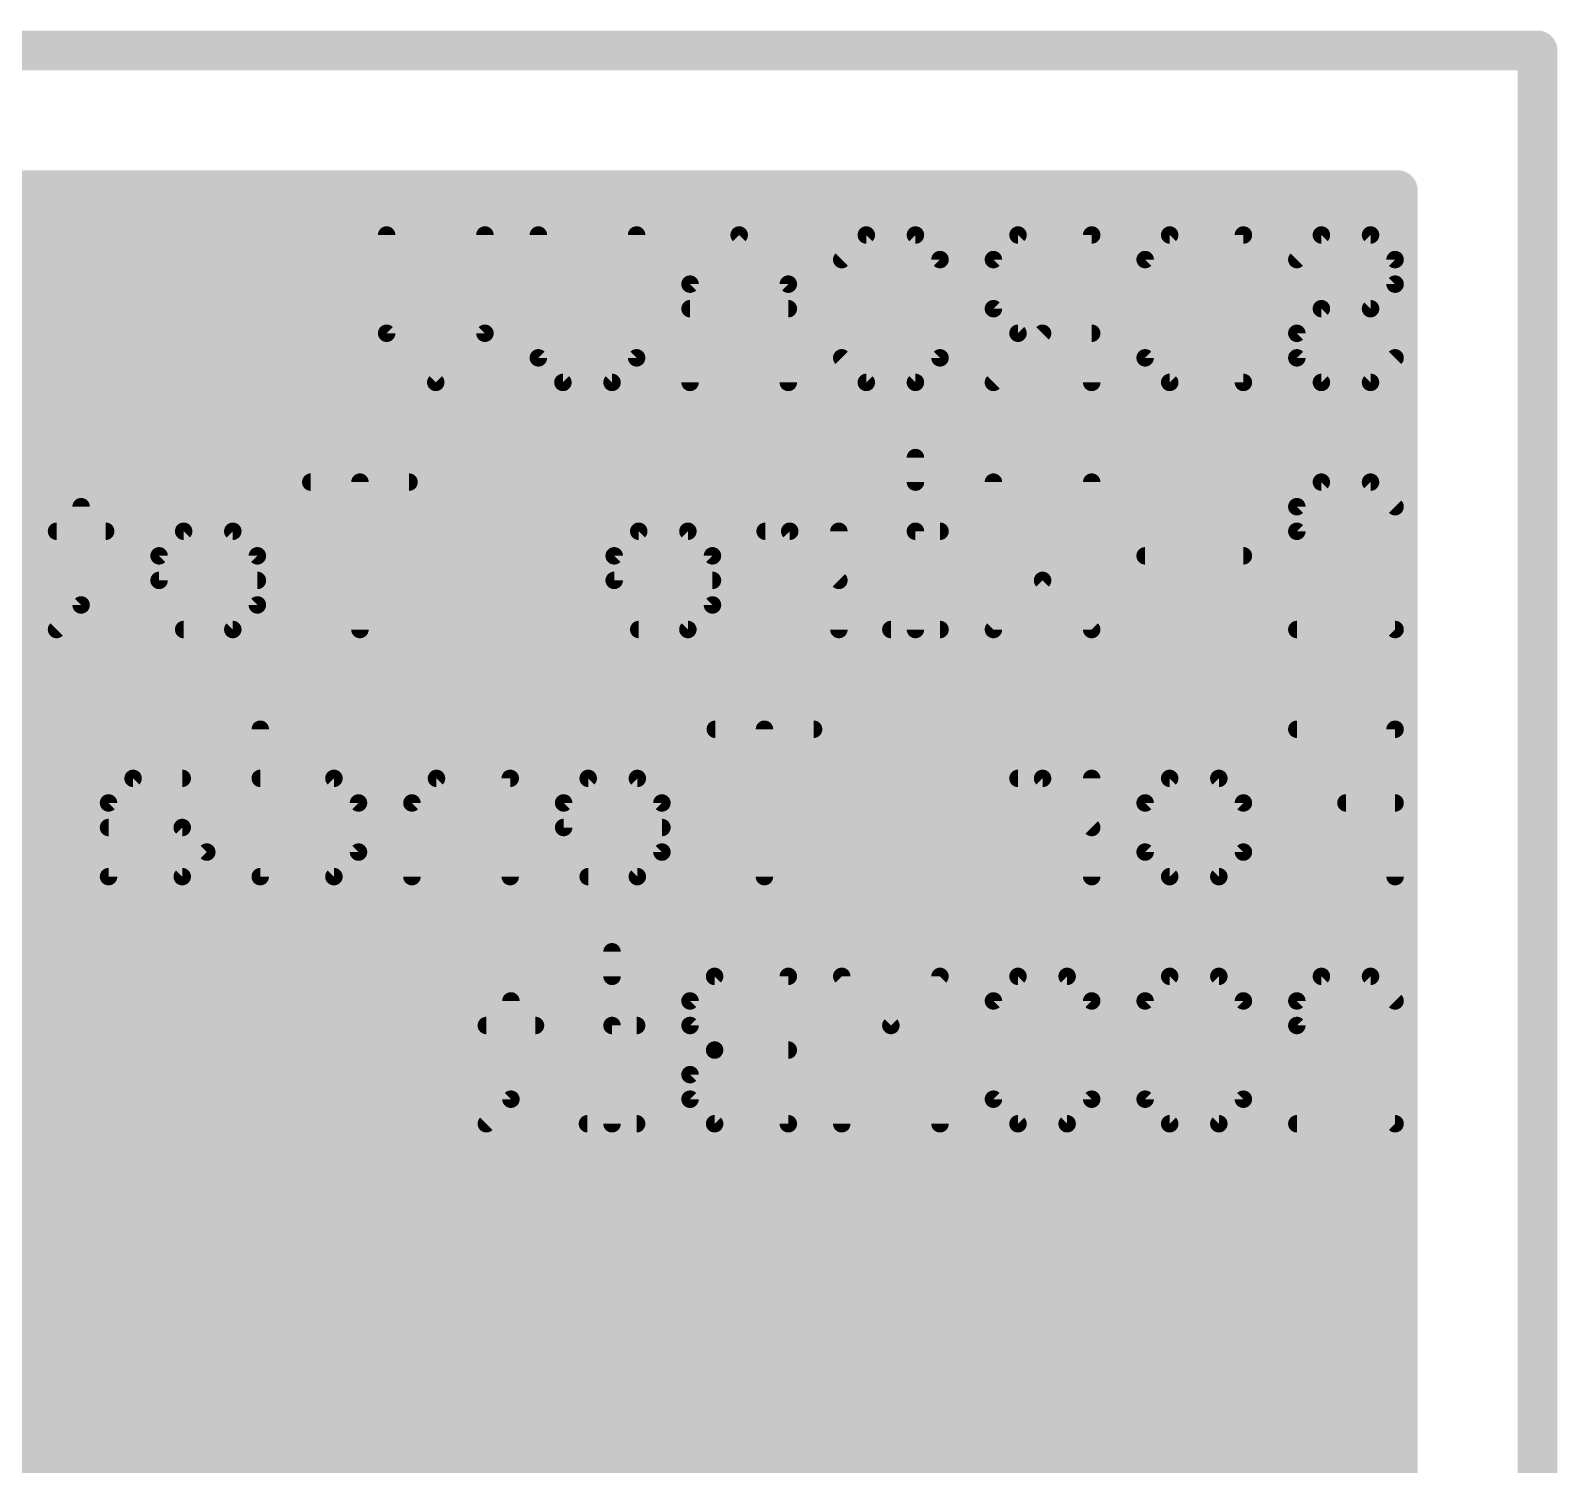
# Model space of a CAD drawing. Extents: x -0.2 to 42.2, y -0.3 to 59.1.
# Drawn here: x 26.67 to 42.2, y 43.61 to 58.2 of the extents above; entities that cross this region are included whole.
import ezdxf

# ---------------------------------------------------------------- set-up
doc = ezdxf.new("R2010")
doc.units = 0
for name, color, linetype in [('1', 22, 'CONTINUOUS'), ('16', 175, 'CONTINUOUS'), ('20', 7, 'CONTINUOUS'), ('30', 253, 'CONTINUOUS')]:
    doc.layers.add(name, color=color, linetype=linetype)

msp = doc.modelspace()

# ---------------------------------------------------------------- linework, layer by layer
at = {"layer": '1'}
for points, const_width in [([(21.5436, 56.5776), (40.5776, 56.5776)], 0.4064), ([(40.5776, 56.5776), (40.5776, 1.4224)], 0.4064), ([(21.756, 56.4896), (40.5776, 56.4896)], 0.4064), ([(22.1765, 56.0832), (40.5776, 56.0832)], 0.4064), ([(22.3525, 55.6768), (40.5776, 55.6768)], 0.4064), ([(22.4114, 55.2704), (40.5776, 55.2704)], 0.4064), ([(22.3736, 54.864), (40.5776, 54.864)], 0.4064), ([(22.2052, 54.4576), (40.5776, 54.4576)], 0.4064), ([(21.8209, 54.0512), (40.5776, 54.0512)], 0.4064), ([(21.6662, 53.6448), (40.5776, 53.6448)], 0.4064), ([(21.6662, 53.2384), (40.5776, 53.2384)], 0.4064), ([(21.6662, 52.832), (40.5776, 52.832)], 0.4064), ([(21.6662, 52.4256), (40.5776, 52.4256)], 0.4064), ([(21.6662, 52.0192), (40.5776, 52.0192)], 0.4064), ([(21.6662, 51.6128), (40.5776, 51.6128)], 0.4064), ([(21.6662, 51.2064), (40.5776, 51.2064)], 0.4064), ([(21.6662, 50.8), (40.5776, 50.8)], 0.4064), ([(21.6662, 50.3936), (40.5776, 50.3936)], 0.4064), ([(21.6662, 49.9872), (40.5776, 49.9872)], 0.4064), ([(21.6662, 49.5808), (40.5776, 49.5808)], 0.4064), ([(21.6662, 49.1744), (40.5776, 49.1744)], 0.4064), ([(21.8717, 48.768), (40.5776, 48.768)], 0.4064), ([(22.2263, 48.3616), (40.5776, 48.3616)], 0.4064), ([(22.3946, 47.9552), (40.5776, 47.9552)], 0.4064), ([(22.4114, 47.5488), (40.5776, 47.5488)], 0.4064), ([(22.3315, 47.1424), (40.5776, 47.1424)], 0.4064), ([(22.1257, 46.736), (40.5776, 46.736)], 0.4064), ([(21.6662, 46.3296), (40.5776, 46.3296)], 0.4064), ([(21.7576, 45.9232), (40.5776, 45.9232)], 0.4064), ([(36.3365, 45.7962), (21.8846, 45.7962)], 0.4064), ([(36.5979, 45.6879), (36.3365, 45.7962)], 0.4064), ([(38.9529, 43.3329), (36.5979, 45.6879)], 0.4064), ([(36.769, 45.5168), (40.5776, 45.5168)], 0.4064), ([(36.195, 45.085), (21.59, 45.085)], 0.6096), ([(38.35, 42.93), (36.195, 45.085)], 0.6096), ([(37.1754, 45.1104), (40.5776, 45.1104)], 0.4064), ([(37.5818, 44.704), (40.5776, 44.704)], 0.4064), ([(19.5732, 44.2976), (35.9766, 44.2976)], 0.4064), ([(21.4485, 44.3738), (35.9004, 44.3738)], 0.4064), ([(35.9004, 44.3738), (37.6388, 42.6354)], 0.4064), ([(37.9882, 44.2976), (40.5776, 44.2976)], 0.4064), ([(19.9796, 43.8912), (36.383, 43.8912)], 0.4064), ([(38.3946, 43.8912), (40.5776, 43.8912)], 0.4064), ([(20.386, 43.4848), (36.7894, 43.4848)], 0.4064), ([(38.801, 43.4848), (40.5776, 43.4848)], 0.4064)]:
    msp.add_lwpolyline(points, dxfattribs=dict(at, const_width=const_width))
for points, const_width in [([(40.6792, 56.5776, 1), (40.476, 56.5776)], 0.2032), ([(40.5776, 56.476, 1), (40.5776, 56.6792)], 0.2032), ([(40.5776, 56.388, 1), (40.5776, 56.5912)], 0.2032), ([(40.5776, 55.9816, 1), (40.5776, 56.1848)], 0.2032), ([(40.5776, 55.5752, 1), (40.5776, 55.7784)], 0.2032), ([(40.5776, 55.1688, 1), (40.5776, 55.372)], 0.2032), ([(40.5776, 54.7624, 1), (40.5776, 54.9656)], 0.2032), ([(40.5776, 54.356, 1), (40.5776, 54.5592)], 0.2032), ([(40.5776, 53.9496, 1), (40.5776, 54.1528)], 0.2032), ([(40.5776, 53.5432, 1), (40.5776, 53.7464)], 0.2032), ([(40.5776, 53.1368, 1), (40.5776, 53.34)], 0.2032), ([(40.5776, 52.7304, 1), (40.5776, 52.9336)], 0.2032), ([(40.5776, 52.324, 1), (40.5776, 52.5272)], 0.2032), ([(40.5776, 51.9176, 1), (40.5776, 52.1208)], 0.2032), ([(40.5776, 51.5112, 1), (40.5776, 51.7144)], 0.2032), ([(40.5776, 51.1048, 1), (40.5776, 51.308)], 0.2032), ([(40.5776, 50.6984, 1), (40.5776, 50.9016)], 0.2032), ([(40.5776, 50.292, 1), (40.5776, 50.4952)], 0.2032), ([(40.5776, 49.8856, 1), (40.5776, 50.0888)], 0.2032), ([(40.5776, 49.4792, 1), (40.5776, 49.6824)], 0.2032), ([(40.5776, 49.0728, 1), (40.5776, 49.276)], 0.2032), ([(40.5776, 48.6664, 1), (40.5776, 48.8696)], 0.2032), ([(40.5776, 48.26, 1), (40.5776, 48.4632)], 0.2032), ([(40.5776, 47.8536, 1), (40.5776, 48.0568)], 0.2032), ([(40.5776, 47.4472, 1), (40.5776, 47.6504)], 0.2032), ([(40.5776, 47.0408, 1), (40.5776, 47.244)], 0.2032), ([(40.5776, 46.6344, 1), (40.5776, 46.8376)], 0.2032), ([(40.5776, 46.228, 1), (40.5776, 46.4312)], 0.2032), ([(36.3753, 45.8901, 1), (36.2976, 45.7023)], 0.2032), ([(36.3365, 45.6946, 1), (36.3365, 45.8978)], 0.2032), ([(40.5776, 45.8216, 1), (40.5776, 46.0248)], 0.2032), ([(36.6697, 45.7598, 1), (36.526, 45.6161)], 0.2032), ([(36.559, 45.5941, 1), (36.6367, 45.7818)], 0.2032), ([(36.769, 45.6184, 1), (36.769, 45.4152)], 0.2032), ([(40.5776, 45.4152, 1), (40.5776, 45.6184)], 0.2032), ([(36.3028, 45.1928, 1), (36.0872, 44.9772)], 0.3048), ([(36.195, 44.9326, 1), (36.195, 45.2374)], 0.3048), ([(37.1754, 45.212, 1), (37.1754, 45.0088)], 0.2032), ([(40.5776, 45.0088, 1), (40.5776, 45.212)], 0.2032), ([(37.5818, 44.8056, 1), (37.5818, 44.6024)], 0.2032), ([(40.5776, 44.6024, 1), (40.5776, 44.8056)], 0.2032), ([(35.9723, 44.4456, 1), (35.8286, 44.302)], 0.2032), ([(35.9004, 44.2722, 1), (35.9004, 44.4754)], 0.2032), ([(35.9766, 44.196, 1), (35.9766, 44.3992)], 0.2032), ([(37.9882, 44.3992, 1), (37.9882, 44.196)], 0.2032), ([(40.5776, 44.196, 1), (40.5776, 44.3992)], 0.2032), ([(36.383, 43.7896, 1), (36.383, 43.9928)], 0.2032), ([(38.3946, 43.9928, 1), (38.3946, 43.7896)], 0.2032), ([(40.5776, 43.7896, 1), (40.5776, 43.9928)], 0.2032), ([(36.7894, 43.3832, 1), (36.7894, 43.5864)], 0.2032), ([(38.801, 43.5864, 1), (38.801, 43.3832)], 0.2032), ([(40.5776, 43.3832, 1), (40.5776, 43.5864)], 0.2032)]:
    msp.add_lwpolyline(points, format="xyb", dxfattribs=dict(at, const_width=const_width))
at = {"layer": '16', "const_width": 0.4064}
for points in [[(21.5436, 56.5776), (40.5776, 56.5776)], [(40.5776, 56.5776), (40.5776, 1.4224)], [(21.756, 56.4896), (40.5776, 56.4896)], [(22.1765, 56.0832), (40.5776, 56.0832)], [(22.3525, 55.6768), (40.5776, 55.6768)], [(22.4114, 55.2704), (40.5776, 55.2704)], [(22.3736, 54.864), (40.5776, 54.864)], [(22.2052, 54.4576), (40.5776, 54.4576)], [(21.8209, 54.0512), (40.5776, 54.0512)], [(1.4224, 53.6448), (40.5776, 53.6448)], [(1.4224, 53.2384), (40.5776, 53.2384)], [(1.4224, 52.832), (40.5776, 52.832)], [(1.4224, 52.4256), (40.5776, 52.4256)], [(1.4224, 52.0192), (40.5776, 52.0192)], [(1.4224, 51.6128), (40.5776, 51.6128)], [(1.4224, 51.2064), (40.5776, 51.2064)], [(1.4224, 50.8), (40.5776, 50.8)], [(1.4224, 50.3936), (40.5776, 50.3936)], [(1.4224, 49.9872), (40.5776, 49.9872)], [(1.4224, 49.5808), (40.5776, 49.5808)], [(1.4224, 49.1744), (40.5776, 49.1744)], [(21.8717, 48.768), (40.5776, 48.768)], [(22.2263, 48.3616), (40.5776, 48.3616)], [(22.3946, 47.9552), (40.5776, 47.9552)], [(22.4114, 47.5488), (40.5776, 47.5488)], [(22.3315, 47.1424), (40.5776, 47.1424)], [(22.1257, 46.736), (40.5776, 46.736)], [(21.6334, 46.3296), (40.5776, 46.3296)], [(1.4224, 45.9232), (40.5776, 45.9232)], [(1.4224, 45.5168), (40.5776, 45.5168)], [(1.4224, 45.1104), (40.5776, 45.1104)], [(1.4224, 44.704), (40.5776, 44.704)], [(1.4224, 44.2976), (40.5776, 44.2976)], [(1.4224, 43.8912), (40.5776, 43.8912)], [(1.4224, 43.4848), (40.5776, 43.4848)]]:
    msp.add_lwpolyline(points, dxfattribs=at)
at = {"layer": '16', "const_width": 0.2032}
for points in [[(40.6792, 56.5776, 1), (40.476, 56.5776)], [(40.5776, 56.476, 1), (40.5776, 56.6792)], [(40.5776, 56.388, 1), (40.5776, 56.5912)], [(40.5776, 55.9816, 1), (40.5776, 56.1848)], [(40.5776, 55.5752, 1), (40.5776, 55.7784)], [(40.5776, 55.1688, 1), (40.5776, 55.372)], [(40.5776, 54.7624, 1), (40.5776, 54.9656)], [(40.5776, 54.356, 1), (40.5776, 54.5592)], [(40.5776, 53.9496, 1), (40.5776, 54.1528)], [(40.5776, 53.5432, 1), (40.5776, 53.7464)], [(40.5776, 53.1368, 1), (40.5776, 53.34)], [(40.5776, 52.7304, 1), (40.5776, 52.9336)], [(40.5776, 52.324, 1), (40.5776, 52.5272)], [(40.5776, 51.9176, 1), (40.5776, 52.1208)], [(40.5776, 51.5112, 1), (40.5776, 51.7144)], [(40.5776, 51.1048, 1), (40.5776, 51.308)], [(40.5776, 50.6984, 1), (40.5776, 50.9016)], [(40.5776, 50.292, 1), (40.5776, 50.4952)], [(40.5776, 49.8856, 1), (40.5776, 50.0888)], [(40.5776, 49.4792, 1), (40.5776, 49.6824)], [(40.5776, 49.0728, 1), (40.5776, 49.276)], [(40.5776, 48.6664, 1), (40.5776, 48.8696)], [(40.5776, 48.26, 1), (40.5776, 48.4632)], [(40.5776, 47.8536, 1), (40.5776, 48.0568)], [(40.5776, 47.4472, 1), (40.5776, 47.6504)], [(40.5776, 47.0408, 1), (40.5776, 47.244)], [(40.5776, 46.6344, 1), (40.5776, 46.8376)], [(40.5776, 46.228, 1), (40.5776, 46.4312)], [(40.5776, 45.8216, 1), (40.5776, 46.0248)], [(40.5776, 45.4152, 1), (40.5776, 45.6184)], [(40.5776, 45.0088, 1), (40.5776, 45.212)], [(40.5776, 44.6024, 1), (40.5776, 44.8056)], [(40.5776, 44.196, 1), (40.5776, 44.3992)], [(40.5776, 43.7896, 1), (40.5776, 43.9928)], [(40.5776, 43.3832, 1), (40.5776, 43.5864)]]:
    msp.add_lwpolyline(points, format="xyb", dxfattribs=at)
at = {"layer": '20', "const_width": 0.4064}
for points in [[(0, 58), (42, 58)], [(42, 58), (42, 0)]]:
    msp.add_lwpolyline(points, dxfattribs=at)
at = {"layer": '20', "const_width": 0.2032}
for points in [[(42.1016, 58, 1), (41.8984, 58)], [(42, 57.8984, 1), (42, 58.1016)]]:
    msp.add_lwpolyline(points, format="xyb", dxfattribs=at)
at = {"layer": '30', "const_width": 0.1778}
for points in [[(30.2895, 55.1227), (30.2895, 56.1226)], [(31.2895, 56.1226), (31.2895, 55.1227)], [(31.8331, 54.8727), (31.8331, 56.1226)], [(32.8331, 56.1226), (32.8331, 54.8727)], [(33.8767, 56.1226), (33.3768, 55.6226)], [(34.3767, 55.6226), (33.8767, 56.1226)], [(34.9204, 55.8726), (35.1703, 56.1226)], [(35.1703, 56.1226), (35.6703, 56.1226)], [(35.6703, 56.1226), (35.9203, 55.8726)], [(36.7139, 56.1226), (36.464, 55.8726)], [(37.4639, 56.1226), (36.7139, 56.1226)], [(37.4639, 54.6227), (37.4639, 56.1226)], [(38.0076, 55.8726), (38.2576, 56.1226)], [(38.2576, 56.1226), (39.0075, 56.1226)], [(39.0075, 56.1226), (39.0075, 54.6227)], [(39.5512, 55.8726), (39.8012, 56.1226)], [(39.8012, 56.1226), (40.3011, 56.1226)], [(40.3011, 56.1226), (40.5511, 55.8726)], [(35.9203, 55.8726), (35.9203, 54.8727)], [(36.464, 55.8726), (36.464, 55.3726)], [(38.0076, 54.8727), (38.0076, 55.8726)], [(40.5511, 55.8726), (40.5511, 55.6226)], [(33.3768, 55.6226), (33.3768, 54.6227)], [(34.3767, 54.6227), (34.3767, 55.6226)], [(40.5511, 55.6226), (40.3011, 55.3726)], [(34.3767, 55.3726), (33.3768, 55.3726)], [(36.464, 55.3726), (36.7139, 55.1227)], [(39.8012, 55.3726), (39.5512, 55.1227)], [(40.3011, 55.3726), (39.8012, 55.3726)], [(30.7895, 54.6227), (30.2895, 55.1227)], [(31.2895, 55.1227), (30.7895, 54.6227)], [(36.9639, 55.1227), (36.464, 54.6227)], [(36.7139, 55.1227), (37.4639, 55.1227)], [(39.5512, 55.1227), (39.5512, 54.8727)], [(32.0831, 54.6227), (31.8331, 54.8727)], [(32.8331, 54.8727), (32.5831, 54.6227)], [(35.1703, 54.6227), (34.9204, 54.8727)], [(35.9203, 54.8727), (35.6703, 54.6227)], [(38.2576, 54.6227), (38.0076, 54.8727)], [(39.5512, 54.8727), (39.8012, 54.6227)], [(40.3011, 54.6227), (40.5511, 54.8727)], [(32.5831, 54.6227), (32.0831, 54.6227)], [(35.6703, 54.6227), (35.1703, 54.6227)], [(39.0075, 54.6227), (38.2576, 54.6227)], [(39.8012, 54.6227), (40.3011, 54.6227)], [(35.6703, 53.858), (35.6703, 53.608)], [(30.5177, 53.608), (29.5177, 53.608)], [(30.0177, 52.1081), (30.0177, 53.608)], [(36.464, 52.1081), (36.464, 53.608)], [(37.4639, 53.608), (37.4639, 52.1081)], [(39.5512, 53.358), (39.8012, 53.608)], [(39.8012, 53.608), (40.3011, 53.608)], [(40.3011, 53.608), (40.5511, 53.358)], [(27.1805, 53.358), (27.1805, 52.3581)], [(39.5512, 53.108), (39.5512, 53.358)], [(27.4305, 53.108), (26.9305, 53.108)], [(28.2241, 53.108), (27.9741, 52.858)], [(28.7241, 53.108), (28.2241, 53.108)], [(28.9741, 52.858), (28.7241, 53.108)], [(32.8549, 53.108), (32.605, 52.858)], [(33.3549, 53.108), (32.8549, 53.108)], [(33.6049, 52.858), (33.3549, 53.108)], [(34.3913, 53.108), (34.1413, 53.108)], [(34.8912, 52.6081), (34.3913, 53.108)], [(34.8912, 52.1081), (34.8912, 53.108)], [(35.9203, 53.108), (35.6703, 53.108)], [(35.6703, 53.108), (35.6703, 52.1081)], [(40.5511, 52.1081), (39.5512, 53.108)], [(27.9741, 52.858), (27.9741, 52.6081)], [(28.9741, 52.3581), (28.9741, 52.858)], [(32.605, 52.858), (32.605, 52.6081)], [(33.6049, 52.3581), (33.6049, 52.858)], [(39.0075, 52.858), (38.0076, 52.858)], [(27.9741, 52.6081), (28.9741, 52.6081)], [(32.605, 52.6081), (33.6049, 52.6081)], [(36.9639, 52.6081), (36.464, 52.1081)], [(37.4639, 52.1081), (36.9639, 52.6081)], [(27.1805, 52.3581), (26.9305, 52.1081)], [(28.7241, 52.1081), (28.9741, 52.3581)], [(33.3549, 52.1081), (33.6049, 52.3581)], [(28.2241, 52.1081), (28.7241, 52.1081)], [(32.8549, 52.1081), (33.3549, 52.1081)], [(35.9203, 52.1081), (35.4203, 52.1081)], [(39.5512, 52.1081), (40.5511, 52.1081)], [(29.0032, 51.0934), (29.0032, 49.5935)], [(34.6339, 51.0934), (33.634, 51.0934)], [(34.134, 49.5935), (34.134, 51.0934)], [(40.5511, 51.0934), (39.5512, 51.0934)], [(40.5511, 49.5935), (40.5511, 51.0934)], [(27.7096, 50.5934), (27.4596, 50.3434)], [(28.2095, 50.5934), (27.7096, 50.5934)], [(29.7531, 50.5934), (29.0032, 50.5934)], [(30.0031, 50.3434), (29.7531, 50.5934)], [(30.7968, 50.5934), (30.5468, 50.3434)], [(31.5467, 50.5934), (30.7968, 50.5934)], [(31.5467, 49.5935), (31.5467, 50.5934)], [(32.3404, 50.5934), (32.0904, 50.3434)], [(32.8404, 50.5934), (32.3404, 50.5934)], [(33.0903, 50.3434), (32.8404, 50.5934)], [(36.9639, 50.5934), (36.7139, 50.5934)], [(37.4639, 50.0935), (36.9639, 50.5934)], [(37.4639, 49.5935), (37.4639, 50.5934)], [(38.0076, 50.3434), (38.2576, 50.5934)], [(38.2576, 50.5934), (38.7575, 50.5934)], [(38.7575, 50.5934), (39.0075, 50.3434)], [(27.4596, 50.3434), (27.4596, 49.5935)], [(30.0031, 49.8435), (30.0031, 50.3434)], [(30.5468, 50.3434), (30.5468, 49.5935)], [(32.0904, 50.3434), (32.0904, 50.0935)], [(33.0903, 49.8435), (33.0903, 50.3434)], [(38.0076, 49.8435), (38.0076, 50.3434)], [(39.0075, 50.3434), (39.0075, 49.8435)], [(40.5511, 50.3434), (40.0511, 50.3434)], [(28.2095, 50.0935), (27.4596, 50.0935)], [(28.4595, 49.8435), (28.2095, 50.0935)], [(32.0904, 50.0935), (33.0903, 50.0935)], [(28.2095, 49.5935), (28.4595, 49.8435)], [(29.7531, 49.5935), (30.0031, 49.8435)], [(32.8404, 49.5935), (33.0903, 49.8435)], [(38.2576, 49.5935), (38.0076, 49.8435)], [(39.0075, 49.8435), (38.7575, 49.5935)], [(27.4596, 49.5935), (28.2095, 49.5935)], [(29.0032, 49.5935), (29.7531, 49.5935)], [(32.3404, 49.5935), (32.8404, 49.5935)], [(38.7575, 49.5935), (38.2576, 49.5935)], [(32.5831, 48.8288), (32.5831, 48.5788)], [(33.6267, 48.5788), (33.3768, 48.3288)], [(34.3767, 48.5788), (33.6267, 48.5788)], [(34.3767, 47.0789), (34.3767, 48.5788)], [(35.4203, 48.0788), (34.9204, 48.5788)], [(34.9204, 48.5788), (34.9204, 47.0789)], [(35.9203, 48.5788), (35.4203, 48.0788)], [(35.9203, 47.0789), (35.9203, 48.5788)], [(36.7139, 48.5788), (36.464, 48.3288)], [(37.2139, 48.5788), (36.7139, 48.5788)], [(37.4639, 48.3288), (37.2139, 48.5788)], [(38.2576, 48.5788), (38.0076, 48.3288)], [(38.7575, 48.5788), (38.2576, 48.5788)], [(39.0075, 48.3288), (38.7575, 48.5788)], [(39.5512, 48.3288), (39.8012, 48.5788)], [(39.8012, 48.5788), (40.3011, 48.5788)], [(40.3011, 48.5788), (40.5511, 48.3288)], [(31.554, 48.3288), (31.554, 47.3289)], [(33.3768, 48.3288), (33.3768, 48.0788)], [(36.464, 48.3288), (36.464, 47.3289)], [(37.4639, 47.3289), (36.464, 48.3288)], [(37.4639, 47.3289), (37.4639, 48.3288)], [(38.0076, 48.3288), (38.0076, 47.3289)], [(39.0075, 47.3289), (38.0076, 48.3288)], [(39.0075, 47.3289), (39.0075, 48.3288)], [(39.5512, 48.0788), (39.5512, 48.3288)], [(31.804, 48.0788), (31.304, 48.0788)], [(32.8331, 48.0788), (32.5831, 48.0788)], [(32.5831, 48.0788), (32.5831, 47.0789)], [(33.3768, 48.0788), (33.6267, 47.8288)], [(40.5511, 47.0789), (39.5512, 48.0788)], [(33.6267, 47.8288), (33.3768, 47.5789)], [(34.3767, 47.8288), (33.6267, 47.8288)], [(33.3768, 47.5789), (33.3768, 47.3289)], [(31.554, 47.3289), (31.304, 47.0789)], [(33.3768, 47.3289), (33.6267, 47.0789)], [(36.464, 47.3289), (36.7139, 47.0789)], [(37.2139, 47.0789), (37.4639, 47.3289)], [(38.0076, 47.3289), (38.2576, 47.0789)], [(38.7575, 47.0789), (39.0075, 47.3289)], [(32.8331, 47.0789), (32.3331, 47.0789)], [(33.6267, 47.0789), (34.3767, 47.0789)], [(36.7139, 47.0789), (37.2139, 47.0789)], [(38.2576, 47.0789), (38.7575, 47.0789)], [(39.5512, 47.0789), (40.5511, 47.0789)]]:
    msp.add_lwpolyline(points, dxfattribs=at)
at = {"layer": '30', "const_width": 0.0889}
for points in [[(30.334, 56.1226, 1), (30.2451, 56.1226)], [(31.3339, 56.1226, 1), (31.245, 56.1226)], [(31.8776, 56.1226, 1), (31.7887, 56.1226)], [(32.8775, 56.1226, 1), (32.7886, 56.1226)], [(33.9081, 56.154, 1), (33.8453, 56.0912)], [(33.9081, 56.0912, 1), (33.8453, 56.154)], [(35.1703, 56.167, 1), (35.1703, 56.0781)], [(35.2018, 56.0912, 1), (35.1389, 56.154)], [(35.7017, 56.154, 1), (35.6389, 56.0912)], [(35.6703, 56.0781, 1), (35.6703, 56.167)], [(36.7139, 56.167, 1), (36.7139, 56.0781)], [(36.7454, 56.0912, 1), (36.6825, 56.154)], [(37.5083, 56.1226, 1), (37.4194, 56.1226)], [(37.4639, 56.0781, 1), (37.4639, 56.167)], [(38.2576, 56.167, 1), (38.2576, 56.0781)], [(38.289, 56.0912, 1), (38.2261, 56.154)], [(39.0519, 56.1226, 1), (38.963, 56.1226)], [(39.0075, 56.0781, 1), (39.0075, 56.167)], [(39.8012, 56.167, 1), (39.8012, 56.0781)], [(39.8326, 56.0912, 1), (39.7697, 56.154)], [(40.3326, 56.154, 1), (40.2697, 56.0912)], [(40.3011, 56.0781, 1), (40.3011, 56.167)], [(34.8889, 55.904, 1), (34.9518, 55.8412)], [(35.9647, 55.8726, 1), (35.8758, 55.8726)], [(35.8889, 55.8412, 1), (35.9517, 55.904)], [(36.5084, 55.8726, 1), (36.4195, 55.8726)], [(36.4325, 55.904, 1), (36.4954, 55.8412)], [(38.052, 55.8726, 1), (37.9631, 55.8726)], [(37.9761, 55.904, 1), (38.039, 55.8412)], [(39.5198, 55.904, 1), (39.5826, 55.8412)], [(40.5956, 55.8726, 1), (40.5067, 55.8726)], [(40.5197, 55.8412, 1), (40.5825, 55.904)], [(33.4212, 55.6226, 1), (33.3323, 55.6226)], [(33.3453, 55.654, 1), (33.4082, 55.5912)], [(34.4211, 55.6226, 1), (34.3322, 55.6226)], [(34.3452, 55.5912, 1), (34.4081, 55.654)], [(40.5067, 55.6226, 1), (40.5956, 55.6226)], [(40.5825, 55.5912, 1), (40.5197, 55.654)], [(33.3768, 55.4171, 1), (33.3768, 55.3282)], [(34.3767, 55.3282, 1), (34.3767, 55.4171)], [(36.4954, 55.4041, 1), (36.4325, 55.3412)], [(36.4195, 55.3726, 1), (36.5084, 55.3726)], [(39.8012, 55.4171, 1), (39.8012, 55.3282)], [(39.8326, 55.3412, 1), (39.7697, 55.4041)], [(40.2697, 55.4041, 1), (40.3326, 55.3412)], [(40.3011, 55.3282, 1), (40.3011, 55.4171)], [(30.321, 55.1541, 1), (30.2581, 55.0912)], [(30.2451, 55.1227, 1), (30.334, 55.1227)], [(31.245, 55.1227, 1), (31.3339, 55.1227)], [(31.3209, 55.0912, 1), (31.258, 55.1541)], [(36.7139, 55.1671, 1), (36.7139, 55.0782)], [(36.6825, 55.0912, 1), (36.7454, 55.1541)], [(36.9954, 55.0912, 1), (36.9325, 55.1541)], [(37.4639, 55.0782, 1), (37.4639, 55.1671)], [(39.5956, 55.1227, 1), (39.5067, 55.1227)], [(39.5198, 55.1541, 1), (39.5826, 55.0912)], [(31.8646, 54.9041, 1), (31.8017, 54.8412)], [(31.7887, 54.8727, 1), (31.8776, 54.8727)], [(32.7886, 54.8727, 1), (32.8775, 54.8727)], [(32.8645, 54.8412, 1), (32.8016, 54.9041)], [(34.9518, 54.9041, 1), (34.8889, 54.8412)], [(35.8758, 54.8727, 1), (35.9647, 54.8727)], [(35.9517, 54.8412, 1), (35.8889, 54.9041)], [(38.039, 54.9041, 1), (37.9761, 54.8412)], [(37.9631, 54.8727, 1), (38.052, 54.8727)], [(39.5826, 54.9041, 1), (39.5198, 54.8412)], [(39.5067, 54.8727, 1), (39.5956, 54.8727)], [(40.5825, 54.8412, 1), (40.5197, 54.9041)], [(30.7581, 54.6541, 1), (30.8209, 54.5913)], [(30.7581, 54.5913, 1), (30.8209, 54.6541)], [(32.0831, 54.6671, 1), (32.0831, 54.5783)], [(32.0517, 54.5913, 1), (32.1146, 54.6541)], [(32.5517, 54.6541, 1), (32.6145, 54.5913)], [(32.5831, 54.5783, 1), (32.5831, 54.6671)], [(35.1703, 54.6671, 1), (35.1703, 54.5783)], [(35.1389, 54.5913, 1), (35.2018, 54.6541)], [(35.6389, 54.6541, 1), (35.7017, 54.5913)], [(35.6703, 54.5783, 1), (35.6703, 54.6671)], [(36.4325, 54.6541, 1), (36.4954, 54.5913)], [(38.2576, 54.6671, 1), (38.2576, 54.5783)], [(38.2261, 54.5913, 1), (38.289, 54.6541)], [(39.0075, 54.5783, 1), (39.0075, 54.6671)], [(39.8012, 54.6671, 1), (39.8012, 54.5783)], [(39.7697, 54.5913, 1), (39.8326, 54.6541)], [(40.2697, 54.6541, 1), (40.3326, 54.5913)], [(40.3011, 54.5783, 1), (40.3011, 54.6671)], [(33.3323, 54.6227, 1), (33.4212, 54.6227)], [(34.3322, 54.6227, 1), (34.4211, 54.6227)], [(37.4194, 54.6227, 1), (37.5083, 54.6227)], [(38.963, 54.6227, 1), (39.0519, 54.6227)], [(35.7148, 53.858, 1), (35.6259, 53.858)], [(29.5177, 53.6524, 1), (29.5177, 53.5635)], [(30.0622, 53.608, 1), (29.9733, 53.608)], [(30.5177, 53.5635, 1), (30.5177, 53.6524)], [(35.6259, 53.608, 1), (35.7148, 53.608)], [(36.5084, 53.608, 1), (36.4195, 53.608)], [(37.5083, 53.608, 1), (37.4194, 53.608)], [(39.8012, 53.6524, 1), (39.8012, 53.5635)], [(39.8326, 53.5766, 1), (39.7697, 53.6394)], [(40.3326, 53.6394, 1), (40.2697, 53.5766)], [(40.3011, 53.5635, 1), (40.3011, 53.6524)], [(27.2249, 53.358, 1), (27.136, 53.358)], [(39.5956, 53.358, 1), (39.5067, 53.358)], [(39.5198, 53.3894, 1), (39.5826, 53.3266)], [(40.5197, 53.3266, 1), (40.5825, 53.3894)], [(26.9305, 53.1525, 1), (26.9305, 53.0636)], [(27.4305, 53.0636, 1), (27.4305, 53.1525)], [(28.2241, 53.1525, 1), (28.2241, 53.0636)], [(28.2555, 53.0766, 1), (28.1927, 53.1394)], [(28.7555, 53.1394, 1), (28.6926, 53.0766)], [(28.7241, 53.0636, 1), (28.7241, 53.1525)], [(32.8549, 53.1525, 1), (32.8549, 53.0636)], [(32.8864, 53.0766, 1), (32.8235, 53.1394)], [(33.3863, 53.1394, 1), (33.3235, 53.0766)], [(33.3549, 53.0636, 1), (33.3549, 53.1525)], [(34.1413, 53.1525, 1), (34.1413, 53.0636)], [(34.4227, 53.1394, 1), (34.3598, 53.0766)], [(34.3913, 53.0636, 1), (34.3913, 53.1525)], [(34.9357, 53.108, 1), (34.8468, 53.108)], [(35.6703, 53.1525, 1), (35.6703, 53.0636)], [(35.7148, 53.108, 1), (35.6259, 53.108)], [(35.9203, 53.0636, 1), (35.9203, 53.1525)], [(39.5826, 53.1394, 1), (39.5198, 53.0766)], [(39.5067, 53.108, 1), (39.5956, 53.108)], [(27.9427, 52.8895, 1), (28.0056, 52.8266)], [(28.0186, 52.858, 1), (27.9297, 52.858)], [(29.0185, 52.858, 1), (28.9296, 52.858)], [(28.9426, 52.8266, 1), (29.0055, 52.8895)], [(32.5735, 52.8895, 1), (32.6364, 52.8266)], [(32.6494, 52.858, 1), (32.5605, 52.858)], [(33.6493, 52.858, 1), (33.5604, 52.858)], [(33.5734, 52.8266, 1), (33.6363, 52.8895)], [(38.0076, 52.9025, 1), (38.0076, 52.8136)], [(39.0075, 52.8136, 1), (39.0075, 52.9025)], [(27.9741, 52.6525, 1), (27.9741, 52.5636)], [(28.9741, 52.5636, 1), (28.9741, 52.6525)], [(32.605, 52.6525, 1), (32.605, 52.5636)], [(33.6049, 52.5636, 1), (33.6049, 52.6525)], [(34.8598, 52.5766, 1), (34.9226, 52.6395)], [(36.9954, 52.6395, 1), (36.9325, 52.5766)], [(36.9954, 52.5766, 1), (36.9325, 52.6395)], [(27.9297, 52.6081, 1), (28.0186, 52.6081)], [(32.5605, 52.6081, 1), (32.6494, 52.6081)], [(27.136, 52.3581, 1), (27.2249, 52.3581)], [(27.2119, 52.3266, 1), (27.149, 52.3895)], [(28.9296, 52.3581, 1), (29.0185, 52.3581)], [(29.0055, 52.3266, 1), (28.9426, 52.3895)], [(33.5604, 52.3581, 1), (33.6493, 52.3581)], [(33.6363, 52.3266, 1), (33.5734, 52.3895)], [(26.8991, 52.1395, 1), (26.9619, 52.0767)], [(28.2241, 52.1525, 1), (28.2241, 52.0637)], [(28.6926, 52.1395, 1), (28.7555, 52.0767)], [(28.7241, 52.0637, 1), (28.7241, 52.1525)], [(29.9733, 52.1081, 1), (30.0622, 52.1081)], [(32.8549, 52.1525, 1), (32.8549, 52.0637)], [(33.3235, 52.1395, 1), (33.3863, 52.0767)], [(33.3549, 52.0637, 1), (33.3549, 52.1525)], [(34.8468, 52.1081, 1), (34.9357, 52.1081)], [(35.4203, 52.1525, 1), (35.4203, 52.0637)], [(35.6259, 52.1081, 1), (35.7148, 52.1081)], [(35.9203, 52.0637, 1), (35.9203, 52.1525)], [(36.4325, 52.1395, 1), (36.4954, 52.0767)], [(36.4195, 52.1081, 1), (36.5084, 52.1081)], [(37.4194, 52.1081, 1), (37.5083, 52.1081)], [(37.4325, 52.0767, 1), (37.4953, 52.1395)], [(39.5512, 52.1525, 1), (39.5512, 52.0637)], [(40.5197, 52.0767, 1), (40.5825, 52.1395)], [(40.5511, 52.0637, 1), (40.5511, 52.1525)], [(29.0477, 51.0934, 1), (28.9588, 51.0934)], [(33.634, 51.1378, 1), (33.634, 51.0489)], [(34.1784, 51.0934, 1), (34.0895, 51.0934)], [(34.6339, 51.0489, 1), (34.6339, 51.1378)], [(39.5512, 51.1378, 1), (39.5512, 51.0489)], [(40.5956, 51.0934, 1), (40.5067, 51.0934)], [(40.5511, 51.0489, 1), (40.5511, 51.1378)], [(27.7096, 50.6379, 1), (27.7096, 50.549)], [(27.741, 50.562, 1), (27.6781, 50.6248)], [(28.2095, 50.549, 1), (28.2095, 50.6379)], [(29.0032, 50.6379, 1), (29.0032, 50.549)], [(29.7846, 50.6248, 1), (29.7217, 50.562)], [(29.7531, 50.549, 1), (29.7531, 50.6379)], [(30.7968, 50.6379, 1), (30.7968, 50.549)], [(30.8282, 50.562, 1), (30.7654, 50.6248)], [(31.5912, 50.5934, 1), (31.5023, 50.5934)], [(31.5467, 50.549, 1), (31.5467, 50.6379)], [(32.3404, 50.6379, 1), (32.3404, 50.549)], [(32.3718, 50.562, 1), (32.309, 50.6248)], [(32.8718, 50.6248, 1), (32.8089, 50.562)], [(32.8404, 50.549, 1), (32.8404, 50.6379)], [(36.7139, 50.6379, 1), (36.7139, 50.549)], [(36.9954, 50.6248, 1), (36.9325, 50.562)], [(36.9639, 50.549, 1), (36.9639, 50.6379)], [(37.5083, 50.5934, 1), (37.4194, 50.5934)], [(38.2576, 50.6379, 1), (38.2576, 50.549)], [(38.289, 50.562, 1), (38.2261, 50.6248)], [(38.7889, 50.6248, 1), (38.7261, 50.562)], [(38.7575, 50.549, 1), (38.7575, 50.6379)], [(27.5041, 50.3434, 1), (27.4152, 50.3434)], [(27.4282, 50.3749, 1), (27.491, 50.312)], [(30.0476, 50.3434, 1), (29.9587, 50.3434)], [(29.9717, 50.312, 1), (30.0346, 50.3749)], [(30.5154, 50.3749, 1), (30.5782, 50.312)], [(30.5913, 50.3434, 1), (30.5024, 50.3434)], [(32.059, 50.3749, 1), (32.1218, 50.312)], [(32.1349, 50.3434, 1), (32.046, 50.3434)], [(33.1348, 50.3434, 1), (33.0459, 50.3434)], [(33.0589, 50.312, 1), (33.1218, 50.3749)], [(38.052, 50.3434, 1), (37.9631, 50.3434)], [(37.9761, 50.3749, 1), (38.039, 50.312)], [(39.0519, 50.3434, 1), (38.963, 50.3434)], [(38.9761, 50.312, 1), (39.0389, 50.3749)], [(40.0511, 50.3879, 1), (40.0511, 50.299)], [(40.5511, 50.299, 1), (40.5511, 50.3879)], [(27.4596, 50.1379, 1), (27.4596, 50.049)], [(28.241, 50.1249, 1), (28.1781, 50.062)], [(28.2095, 50.049, 1), (28.2095, 50.1379)], [(32.0904, 50.1379, 1), (32.0904, 50.049)], [(32.046, 50.0935, 1), (32.1349, 50.0935)], [(33.0903, 50.049, 1), (33.0903, 50.1379)], [(37.4325, 50.062, 1), (37.4953, 50.1249)], [(28.4909, 49.812, 1), (28.4281, 49.8749)], [(28.4281, 49.812, 1), (28.4909, 49.8749)], [(29.9587, 49.8435, 1), (30.0476, 49.8435)], [(30.0346, 49.812, 1), (29.9717, 49.8749)], [(33.0459, 49.8435, 1), (33.1348, 49.8435)], [(33.1218, 49.812, 1), (33.0589, 49.8749)], [(38.039, 49.8749, 1), (37.9761, 49.812)], [(37.9631, 49.8435, 1), (38.052, 49.8435)], [(38.963, 49.8435, 1), (39.0519, 49.8435)], [(39.0389, 49.812, 1), (38.9761, 49.8749)], [(27.4596, 49.638, 1), (27.4596, 49.5491)], [(27.4152, 49.5935, 1), (27.5041, 49.5935)], [(28.1781, 49.6249, 1), (28.241, 49.5621)], [(28.2095, 49.5491, 1), (28.2095, 49.638)], [(29.0032, 49.638, 1), (29.0032, 49.5491)], [(28.9588, 49.5935, 1), (29.0477, 49.5935)], [(29.7217, 49.6249, 1), (29.7846, 49.5621)], [(29.7531, 49.5491, 1), (29.7531, 49.638)], [(30.5024, 49.5935, 1), (30.5913, 49.5935)], [(31.5023, 49.5935, 1), (31.5912, 49.5935)], [(32.3404, 49.638, 1), (32.3404, 49.5491)], [(32.8089, 49.6249, 1), (32.8718, 49.5621)], [(32.8404, 49.5491, 1), (32.8404, 49.638)], [(34.0895, 49.5935, 1), (34.1784, 49.5935)], [(37.4194, 49.5935, 1), (37.5083, 49.5935)], [(38.2576, 49.638, 1), (38.2576, 49.5491)], [(38.2261, 49.5621, 1), (38.289, 49.6249)], [(38.7261, 49.6249, 1), (38.7889, 49.5621)], [(38.7575, 49.5491, 1), (38.7575, 49.638)], [(40.5067, 49.5935, 1), (40.5956, 49.5935)], [(32.6275, 48.8288, 1), (32.5386, 48.8288)], [(33.6267, 48.6232, 1), (33.6267, 48.5343)], [(33.6582, 48.5474, 1), (33.5953, 48.6102)], [(34.4211, 48.5788, 1), (34.3322, 48.5788)], [(34.3767, 48.5343, 1), (34.3767, 48.6232)], [(34.9518, 48.6102, 1), (34.8889, 48.5474)], [(34.9648, 48.5788, 1), (34.8759, 48.5788)], [(35.9647, 48.5788, 1), (35.8758, 48.5788)], [(35.9517, 48.5474, 1), (35.8889, 48.6102)], [(36.7139, 48.6232, 1), (36.7139, 48.5343)], [(36.7454, 48.5474, 1), (36.6825, 48.6102)], [(37.2453, 48.6102, 1), (37.1825, 48.5474)], [(37.2139, 48.5343, 1), (37.2139, 48.6232)], [(38.2576, 48.6232, 1), (38.2576, 48.5343)], [(38.289, 48.5474, 1), (38.2261, 48.6102)], [(38.7889, 48.6102, 1), (38.7261, 48.5474)], [(38.7575, 48.5343, 1), (38.7575, 48.6232)], [(39.8012, 48.6232, 1), (39.8012, 48.5343)], [(39.8326, 48.5474, 1), (39.7697, 48.6102)], [(40.3326, 48.6102, 1), (40.2697, 48.5474)], [(40.3011, 48.5343, 1), (40.3011, 48.6232)], [(32.5386, 48.5788, 1), (32.6275, 48.5788)], [(31.5985, 48.3288, 1), (31.5096, 48.3288)], [(33.4212, 48.3288, 1), (33.3323, 48.3288)], [(33.3453, 48.3602, 1), (33.4082, 48.2974)], [(36.5084, 48.3288, 1), (36.4195, 48.3288)], [(36.4954, 48.3602, 1), (36.4325, 48.2974)], [(36.4325, 48.3602, 1), (36.4954, 48.2974)], [(37.5083, 48.3288, 1), (37.4194, 48.3288)], [(37.4325, 48.2974, 1), (37.4953, 48.3602)], [(38.052, 48.3288, 1), (37.9631, 48.3288)], [(38.039, 48.3602, 1), (37.9761, 48.2974)], [(37.9761, 48.3602, 1), (38.039, 48.2974)], [(39.0519, 48.3288, 1), (38.963, 48.3288)], [(38.9761, 48.2974, 1), (39.0389, 48.3602)], [(39.5956, 48.3288, 1), (39.5067, 48.3288)], [(39.5198, 48.3602, 1), (39.5826, 48.2974)], [(40.5197, 48.2974, 1), (40.5825, 48.3602)], [(31.304, 48.1233, 1), (31.304, 48.0344)], [(31.804, 48.0344, 1), (31.804, 48.1233)], [(32.5831, 48.1233, 1), (32.5831, 48.0344)], [(32.6275, 48.0788, 1), (32.5386, 48.0788)], [(32.8331, 48.0344, 1), (32.8331, 48.1233)], [(33.4082, 48.1102, 1), (33.3453, 48.0474)], [(39.5826, 48.1102, 1), (39.5198, 48.0474)], [(33.3323, 48.0788, 1), (33.4212, 48.0788)], [(35.3889, 48.1102, 1), (35.4518, 48.0474)], [(35.3889, 48.0474, 1), (35.4518, 48.1102)], [(39.5067, 48.0788, 1), (39.5956, 48.0788)], [(33.6267, 47.8733, 1), (33.6267, 47.7844)], [(33.6582, 47.7974, 1), (33.5953, 47.8603)], [(33.5953, 47.7974, 1), (33.6582, 47.8603)], [(34.3767, 47.7844, 1), (34.3767, 47.8733)], [(33.3453, 47.6103, 1), (33.4082, 47.5474)], [(33.4212, 47.5789, 1), (33.3323, 47.5789)], [(31.5855, 47.2974, 1), (31.5226, 47.3603)], [(33.4082, 47.3603, 1), (33.3453, 47.2974)], [(36.4954, 47.3603, 1), (36.4325, 47.2974)], [(37.4953, 47.2974, 1), (37.4325, 47.3603)], [(37.4325, 47.2974, 1), (37.4953, 47.3603)], [(38.039, 47.3603, 1), (37.9761, 47.2974)], [(39.0389, 47.2974, 1), (38.9761, 47.3603)], [(38.9761, 47.2974, 1), (39.0389, 47.3603)], [(31.5096, 47.3289, 1), (31.5985, 47.3289)], [(33.3323, 47.3289, 1), (33.4212, 47.3289)], [(36.4195, 47.3289, 1), (36.5084, 47.3289)], [(37.4194, 47.3289, 1), (37.5083, 47.3289)], [(37.9631, 47.3289, 1), (38.052, 47.3289)], [(38.963, 47.3289, 1), (39.0519, 47.3289)], [(31.2726, 47.1103, 1), (31.3355, 47.0475)], [(32.3331, 47.1234, 1), (32.3331, 47.0345)], [(32.5386, 47.0789, 1), (32.6275, 47.0789)], [(32.8331, 47.0345, 1), (32.8331, 47.1234)], [(33.6267, 47.1234, 1), (33.6267, 47.0345)], [(33.5953, 47.0475, 1), (33.6582, 47.1103)], [(34.3322, 47.0789, 1), (34.4211, 47.0789)], [(34.3767, 47.0345, 1), (34.3767, 47.1234)], [(34.8759, 47.0789, 1), (34.9648, 47.0789)], [(35.8758, 47.0789, 1), (35.9647, 47.0789)], [(36.7139, 47.1234, 1), (36.7139, 47.0345)], [(36.6825, 47.0475, 1), (36.7454, 47.1103)], [(37.1825, 47.1103, 1), (37.2453, 47.0475)], [(37.2139, 47.0345, 1), (37.2139, 47.1234)], [(38.2576, 47.1234, 1), (38.2576, 47.0345)], [(38.2261, 47.0475, 1), (38.289, 47.1103)], [(38.7261, 47.1103, 1), (38.7889, 47.0475)], [(38.7575, 47.0345, 1), (38.7575, 47.1234)], [(39.5512, 47.1234, 1), (39.5512, 47.0345)], [(40.5197, 47.0475, 1), (40.5825, 47.1103)], [(40.5511, 47.0345, 1), (40.5511, 47.1234)]]:
    msp.add_lwpolyline(points, format="xyb", dxfattribs=at)

doc.saveas('drawing.dxf')
